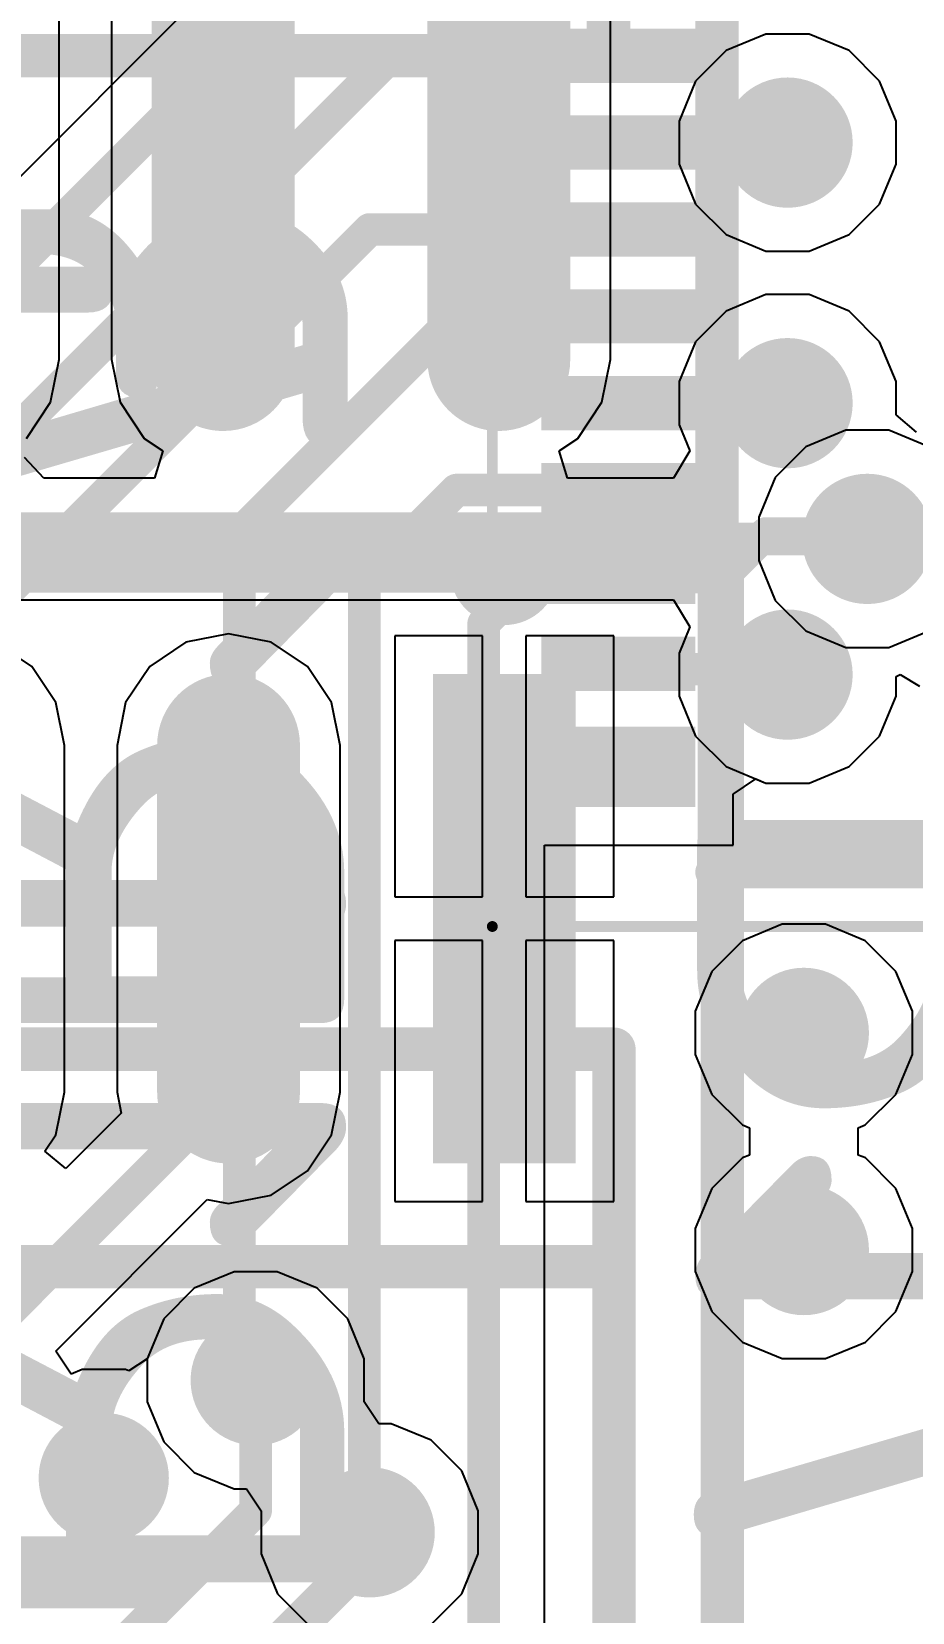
# Model space of a CAD drawing. Header units: inches. Extents: x -1.9 to 51.5, y -1.6 to 35.1.
# Drawn here: x 38.44 to 42.5, y 9.33 to 16.61 of the extents above; entities that cross this region are included whole.
import ezdxf

# ---------------------------------------------------------------- set-up
doc = ezdxf.new("R2010")
doc.units = ezdxf.units.IN
for name, color, linetype in [('Assembly Notes', 76, 'Continuous'), ('Bottom Layer', 76, 'Continuous'), ('Bottom Layer 1', 5, 'Continuous'), ('Bottom Overlay', 54, 'Continuous'), ('Bottom Paste', 16, 'Continuous'), ('Bottom Solder', 6, 'Continuous'), ('Mechanical 1', 6, 'Continuous'), ('Mechanical 13', 56, 'Continuous'), ('Mechanical 15', 56, 'Continuous'), ('Top Assembly', 56, 'Continuous'), ('Top Courtyard', 56, 'Continuous'), ('Top Layer', 16, 'Continuous'), ('Top Layer 1', 1, 'Continuous'), ('Top Overlay', 2, 'Continuous'), ('Top Paste', 8, 'Continuous'), ('Top Solder', 216, 'Continuous'), ('Via Holes', 16, 'Continuous')]:
    doc.layers.add(name, color=color, linetype=linetype)
doc.styles.add('GOST type B', font='', dxfattribs={"height": 0.2})
doc.styles.get('GOST type B').set_extended_font_data('GOST type B')

# ---------------------------------------------------------------- blocks, each defined once
blk = doc.blocks.new('0603R_B_99')
at = {"layer": 'Bottom Layer 1'}
for points in [[(-0.25, 0.475), (-0.25, -0.475), (-1.05, -0.475), (-1.05, 0.475)], [(1.05, 0.475), (1.05, -0.475), (0.25, -0.475), (0.25, 0.475)]]:
    blk.add_hatch(color=5, dxfattribs=at).paths.add_polyline_path(points)
at = {"layer": 'Bottom Paste'}
for points in [[(-0.25, 0.475), (-0.25, -0.475), (-1.05, -0.475), (-1.05, 0.475)], [(1.05, 0.475), (1.05, -0.475), (0.25, -0.475), (0.25, 0.475)]]:
    blk.add_hatch(color=16, dxfattribs=at).paths.add_polyline_path(points)
at = {"layer": 'Bottom Solder'}
for points in [[(-0.225, 0.5), (-0.225, -0.5), (-1.075, -0.5), (-1.075, 0.5)], [(1.075, 0.5), (1.075, -0.5), (0.225, -0.5), (0.225, 0.5)]]:
    blk.add_hatch(color=6, dxfattribs=at).paths.add_polyline_path(points)
at = {"layer": 'Assembly Notes'}
for points in [[(0.85, 0.475, 0.25, 0.25, 0), (-0.85, 0.475, 0.25, 0.25, 0)], [(-0.85, -0.475, 0.25, 0.25, 0), (-0.85, 0.475, 0.25, 0.25, 0)], [(0.85, -0.475, 0.25, 0.25, 0), (0.85, 0.475, 0.25, 0.25, 0)], [(0.85, -0.475, 0.25, 0.25, 0), (-0.85, -0.475, 0.25, 0.25, 0)]]:
    blk.add_lwpolyline(points, format="xyseb", dxfattribs=at)
for points in [[(-0.9125, 0.475, 0.125, 0.125, 1), (-0.7875, 0.475, 0.125, 0.125, 1)], [(-0.9125, 0.475, 0.125, 0.125, 1), (-0.7875, 0.475, 0.125, 0.125, 1)], [(0.7875, 0.475, 0.125, 0.125, 1), (0.9125, 0.475, 0.125, 0.125, 1)], [(0.7875, 0.475, 0.125, 0.125, 1), (0.9125, 0.475, 0.125, 0.125, 1)], [(-0.9125, -0.475, 0.125, 0.125, 1), (-0.7875, -0.475, 0.125, 0.125, 1)], [(-0.9125, -0.475, 0.125, 0.125, 1), (-0.7875, -0.475, 0.125, 0.125, 1)], [(0.7875, -0.475, 0.125, 0.125, 1), (0.9125, -0.475, 0.125, 0.125, 1)], [(0.7875, -0.475, 0.125, 0.125, 1), (0.9125, -0.475, 0.125, 0.125, 1)]]:
    blk.add_lwpolyline(points, format="xyseb", close=True, dxfattribs=at)
at = {"layer": 'Bottom Overlay'}
for points in [[(0.5, 0.725, 0.15, 0.15, 0), (-0.5, 0.725, 0.15, 0.15, 0)], [(0.5, -0.725, 0.15, 0.15, 0), (-0.5, -0.725, 0.15, 0.15, 0)]]:
    blk.add_lwpolyline(points, format="xyseb", dxfattribs=at)
for points in [[(-0.5375, 0.725, 0.075, 0.075, 1), (-0.4625, 0.725, 0.075, 0.075, 1)], [(0.4625, 0.725, 0.075, 0.075, 1), (0.5375, 0.725, 0.075, 0.075, 1)], [(-0.5375, -0.725, 0.075, 0.075, 1), (-0.4625, -0.725, 0.075, 0.075, 1)], [(0.4625, -0.725, 0.075, 0.075, 1), (0.5375, -0.725, 0.075, 0.075, 1)]]:
    blk.add_lwpolyline(points, format="xyseb", close=True, dxfattribs=at)
at = {"layer": 'Assembly Notes', "style": 'GOST type B', "text_generation_flag": 2}
blk.add_text('R14', height=2.15, rotation=-180, dxfattribs=at).set_placement((-2.4, -1.4))
blk = doc.blocks.new('DF40C_40DP_B_106')
at = {"layer": 'Bottom Layer 1'}
for points in [[(1.1, -1.685), (0.9, -1.685), (0.9, -1.025), (1.1, -1.025)], [(1.5, -1.685), (1.3, -1.685), (1.3, -1.025), (1.5, -1.025)], [(1.9, -1.685), (1.7, -1.685), (1.7, -1.025), (1.9, -1.025)], [(2.3, -1.685), (2.1, -1.685), (2.1, -1.025), (2.3, -1.025)], [(2.7, -1.685), (2.5, -1.685), (2.5, -1.025), (2.7, -1.025)], [(3.1, -1.685), (2.9, -1.685), (2.9, -1.025), (3.1, -1.025)], [(3.5, -1.685), (3.3, -1.685), (3.3, -1.025), (3.5, -1.025)], [(3.9, -1.685), (3.7, -1.685), (3.7, -1.025), (3.9, -1.025)], [(4.435, -1.685), (4.115, -1.685), (4.115, -1.025), (4.435, -1.025)]]:
    blk.add_hatch(color=5, dxfattribs=at).paths.add_polyline_path(points)
at = {"layer": 'Bottom Paste'}
for points in [[(1.1, -1.685), (0.9, -1.685), (0.9, -1.025), (1.1, -1.025)], [(1.5, -1.685), (1.3, -1.685), (1.3, -1.025), (1.5, -1.025)], [(1.9, -1.685), (1.7, -1.685), (1.7, -1.025), (1.9, -1.025)], [(2.3, -1.685), (2.1, -1.685), (2.1, -1.025), (2.3, -1.025)], [(2.7, -1.685), (2.5, -1.685), (2.5, -1.025), (2.7, -1.025)], [(3.1, -1.685), (2.9, -1.685), (2.9, -1.025), (3.1, -1.025)], [(3.5, -1.685), (3.3, -1.685), (3.3, -1.025), (3.5, -1.025)], [(3.9, -1.685), (3.7, -1.685), (3.7, -1.025), (3.9, -1.025)], [(4.435, -1.685), (4.115, -1.685), (4.115, -1.025), (4.435, -1.025)]]:
    blk.add_hatch(color=16, dxfattribs=at).paths.add_polyline_path(points)
at = {"layer": 'Bottom Solder'}
for points in [[(1.125, -1.71), (0.875, -1.71), (0.875, -1), (1.125, -1)], [(1.525, -1.71), (1.275, -1.71), (1.275, -1), (1.525, -1)], [(1.925, -1.71), (1.675, -1.71), (1.675, -1), (1.925, -1)], [(2.325, -1.71), (2.075, -1.71), (2.075, -1), (2.325, -1)], [(2.725, -1.71), (2.475, -1.71), (2.475, -1), (2.725, -1)], [(3.125, -1.71), (2.875, -1.71), (2.875, -1), (3.125, -1)], [(3.525, -1.71), (3.275, -1.71), (3.275, -1), (3.525, -1)], [(3.925, -1.71), (3.675, -1.71), (3.675, -1), (3.925, -1)], [(4.46, -1.71), (4.09, -1.71), (4.09, -1), (4.46, -1)]]:
    blk.add_hatch(color=6, dxfattribs=at).paths.add_polyline_path(points)
at = {"layer": 'Bottom Overlay'}
blk.add_lwpolyline([(4.76, -0.925, 0.15, 0.15, 0), (4.76, 0.925, 0.15, 0.15, 0)], format="xyseb", dxfattribs=at)
blk.add_lwpolyline([(4.7225, -0.925, 0.075, 0.075, 1), (4.7975, -0.925, 0.075, 0.075, 1)], format="xyseb", close=True, dxfattribs=at)
at = {"layer": 'Mechanical 13'}
for points in [[(4.76, -0.925, 0.127, 0.127, 0), (4.76, 0.925, 0.127, 0.127, 0)], [(4.76, -0.925, 0.127, 0.127, 0), (-4.76, -0.925, 0.127, 0.127, 0)]]:
    blk.add_lwpolyline(points, format="xyseb", dxfattribs=at)
blk.add_lwpolyline([(4.7283, -0.925, 0.0635, 0.0635, 1), (4.7918, -0.925, 0.0635, 0.0635, 1)], format="xyseb", close=True, dxfattribs=at)
blk.add_lwpolyline([(4.7283, -0.925, 0.0635, 0.0635, 1), (4.7918, -0.925, 0.0635, 0.0635, 1)], format="xyseb", close=True, dxfattribs=at)
at = {"layer": 'Mechanical 15'}
for points in [[(5.01, -1.935, 0.05, 0.05, 0), (5.01, 1.935, 0.05, 0.05, 0)], [(5.01, -1.935, 0.05, 0.05, 0), (-5.01, -1.935, 0.05, 0.05, 0)]]:
    blk.add_lwpolyline(points, format="xyseb", dxfattribs=at)
blk.add_lwpolyline([(4.9975, -1.935, 0.025, 0.025, 1), (5.0225, -1.935, 0.025, 0.025, 1)], format="xyseb", close=True, dxfattribs=at)
blk.add_lwpolyline([(4.9975, -1.935, 0.025, 0.025, 1), (5.0225, -1.935, 0.025, 0.025, 1)], format="xyseb", close=True, dxfattribs=at)
blk = doc.blocks.new('SOIC_16_107')
at = {"layer": 'Top Layer 1'}
h = blk.add_hatch(color=1, dxfattribs=at)
edge = h.paths.add_edge_path()
edge.add_arc((1.7527, 4.445), 0.304, 90, 180)
edge.add_line((1.4487, 4.445), (1.4487, 4.445))
edge.add_arc((1.7527, 4.445), 0.304, 180, 270)
edge.add_line((1.7527, 4.141), (3.3491, 4.141))
edge.add_arc((3.3491, 4.445), 0.304, 270, 360)
edge.add_line((3.6531, 4.445), (3.6531, 4.445))
edge.add_arc((3.3491, 4.445), 0.304, 0, 90)
edge.add_line((3.3491, 4.749), (1.7527, 4.749))
h = blk.add_hatch(color=1, dxfattribs=at)
edge = h.paths.add_edge_path()
edge.add_arc((1.7527, 3.175), 0.304, 90, 180)
edge.add_line((1.4487, 3.175), (1.4487, 3.175))
edge.add_arc((1.7527, 3.175), 0.304, 180, 270)
edge.add_line((1.7527, 2.871), (3.3491, 2.871))
edge.add_arc((3.3491, 3.175), 0.304, 270, 360)
edge.add_line((3.6531, 3.175), (3.6531, 3.175))
edge.add_arc((3.3491, 3.175), 0.304, 0, 90)
edge.add_line((3.3491, 3.479), (1.7527, 3.479))
at = {"layer": 'Top Paste'}
h = blk.add_hatch(color=8, dxfattribs=at)
edge = h.paths.add_edge_path()
edge.add_arc((1.7527, 4.445), 0.304, 90, 180)
edge.add_line((1.4487, 4.445), (1.4487, 4.445))
edge.add_arc((1.7527, 4.445), 0.304, 180, 270)
edge.add_line((1.7527, 4.141), (3.3491, 4.141))
edge.add_arc((3.3491, 4.445), 0.304, 270, 360)
edge.add_line((3.6531, 4.445), (3.6531, 4.445))
edge.add_arc((3.3491, 4.445), 0.304, 0, 90)
edge.add_line((3.3491, 4.749), (1.7527, 4.749))
h = blk.add_hatch(color=8, dxfattribs=at)
edge = h.paths.add_edge_path()
edge.add_arc((1.7527, 3.175), 0.304, 90, 180)
edge.add_line((1.4487, 3.175), (1.4487, 3.175))
edge.add_arc((1.7527, 3.175), 0.304, 180, 270)
edge.add_line((1.7527, 2.871), (3.3491, 2.871))
edge.add_arc((3.3491, 3.175), 0.304, 270, 360)
edge.add_line((3.6531, 3.175), (3.6531, 3.175))
edge.add_arc((3.3491, 3.175), 0.304, 0, 90)
edge.add_line((3.3491, 3.479), (1.7527, 3.479))
at = {"layer": 'Top Solder'}
h = blk.add_hatch(color=216, dxfattribs=at)
edge = h.paths.add_edge_path()
edge.add_arc((1.7527, 4.445), 0.329, 90, 180)
edge.add_line((1.4237, 4.445), (1.4237, 4.445))
edge.add_arc((1.7527, 4.445), 0.329, 180, 270)
edge.add_line((1.7527, 4.116), (3.3491, 4.116))
edge.add_arc((3.3491, 4.445), 0.329, 270, 360)
edge.add_line((3.6781, 4.445), (3.6781, 4.445))
edge.add_arc((3.3491, 4.445), 0.329, 0, 90)
edge.add_line((3.3491, 4.774), (1.7527, 4.774))
h = blk.add_hatch(color=216, dxfattribs=at)
edge = h.paths.add_edge_path()
edge.add_arc((1.7527, 3.175), 0.329, 90, 180)
edge.add_line((1.4237, 3.175), (1.4237, 3.175))
edge.add_arc((1.7527, 3.175), 0.329, 180, 270)
edge.add_line((1.7527, 2.846), (3.3491, 2.846))
edge.add_arc((3.3491, 3.175), 0.329, 270, 360)
edge.add_line((3.6781, 3.175), (3.6781, 3.175))
edge.add_arc((3.3491, 3.175), 0.329, 0, 90)
edge.add_line((3.3491, 3.504), (1.7527, 3.504))
at = {"layer": 'Mechanical 1'}
for points in [[(1.95, 4.95, 0.2, 0.2, 0), (-1.95, 4.95, 0.2, 0.2, 0)], [(1.95, -4.95, 0.2, 0.2, 0), (1.95, 4.95, 0.2, 0.2, 0)]]:
    blk.add_lwpolyline(points, format="xyseb", dxfattribs=at)
blk.add_lwpolyline([(1.9, 4.95, 0.1, 0.1, 1), (2, 4.95, 0.1, 0.1, 1)], format="xyseb", close=True, dxfattribs=at)
blk.add_lwpolyline([(1.9, 4.95, 0.1, 0.1, 1), (2, 4.95, 0.1, 0.1, 1)], format="xyseb", close=True, dxfattribs=at)
at = {"layer": 'Top Assembly'}
for points in [[(4.1531, 5.45, 0.2, 0.2, 0), (-4.1531, 5.45, 0.2, 0.2, 0)], [(4.1531, -5.45, 0.2, 0.2, 0), (4.1531, 5.45, 0.2, 0.2, 0)]]:
    blk.add_lwpolyline(points, format="xyseb", dxfattribs=at)
blk.add_lwpolyline([(4.1031, 5.45, 0.1, 0.1, 1), (4.2031, 5.45, 0.1, 0.1, 1)], format="xyseb", close=True, dxfattribs=at)
blk.add_lwpolyline([(4.1031, 5.45, 0.1, 0.1, 1), (4.2031, 5.45, 0.1, 0.1, 1)], format="xyseb", close=True, dxfattribs=at)
at = {"layer": 'Top Courtyard'}
for points in [[(4.1531, 5.45, 0.2, 0.2, 0), (-4.1531, 5.45, 0.2, 0.2, 0)], [(4.1531, -5.45, 0.2, 0.2, 0), (4.1531, 5.45, 0.2, 0.2, 0)]]:
    blk.add_lwpolyline(points, format="xyseb", dxfattribs=at)
blk.add_lwpolyline([(4.1031, 5.45, 0.1, 0.1, 1), (4.2031, 5.45, 0.1, 0.1, 1)], format="xyseb", close=True, dxfattribs=at)
blk.add_lwpolyline([(4.1031, 5.45, 0.1, 0.1, 1), (4.2031, 5.45, 0.1, 0.1, 1)], format="xyseb", close=True, dxfattribs=at)
blk = doc.blocks.new('SOIC_16_109')
at = {"layer": 'Top Layer 1'}
blk.add_hatch(color=1, dxfattribs=at).paths.add_polyline_path([(-3.6531, 4.749), (-1.4487, 4.749), (-1.4487, 4.141), (-3.6531, 4.141)])
h = blk.add_hatch(color=1, dxfattribs=at)
edge = h.paths.add_edge_path()
edge.add_arc((-3.3491, 3.175), 0.304, 90, 180)
edge.add_line((-3.6531, 3.175), (-3.6531, 3.175))
edge.add_arc((-3.3491, 3.175), 0.304, 180, 270)
edge.add_line((-3.3491, 2.871), (-1.7527, 2.871))
edge.add_arc((-1.7527, 3.175), 0.304, 270, 360)
edge.add_line((-1.4487, 3.175), (-1.4487, 3.175))
edge.add_arc((-1.7527, 3.175), 0.304, 0, 90)
edge.add_line((-1.7527, 3.479), (-3.3491, 3.479))
at = {"layer": 'Top Paste'}
blk.add_hatch(color=8, dxfattribs=at).paths.add_polyline_path([(-3.6531, 4.749), (-1.4487, 4.749), (-1.4487, 4.141), (-3.6531, 4.141)])
h = blk.add_hatch(color=8, dxfattribs=at)
edge = h.paths.add_edge_path()
edge.add_arc((-3.3491, 3.175), 0.304, 90, 180)
edge.add_line((-3.6531, 3.175), (-3.6531, 3.175))
edge.add_arc((-3.3491, 3.175), 0.304, 180, 270)
edge.add_line((-3.3491, 2.871), (-1.7527, 2.871))
edge.add_arc((-1.7527, 3.175), 0.304, 270, 360)
edge.add_line((-1.4487, 3.175), (-1.4487, 3.175))
edge.add_arc((-1.7527, 3.175), 0.304, 0, 90)
edge.add_line((-1.7527, 3.479), (-3.3491, 3.479))
at = {"layer": 'Top Solder'}
blk.add_hatch(color=216, dxfattribs=at).paths.add_polyline_path([(-3.6781, 4.774), (-1.4237, 4.774), (-1.4237, 4.116), (-3.6781, 4.116)])
h = blk.add_hatch(color=216, dxfattribs=at)
edge = h.paths.add_edge_path()
edge.add_arc((-3.3491, 3.175), 0.329, 90, 180)
edge.add_line((-3.6781, 3.175), (-3.6781, 3.175))
edge.add_arc((-3.3491, 3.175), 0.329, 180, 270)
edge.add_line((-3.3491, 2.846), (-1.7527, 2.846))
edge.add_arc((-1.7527, 3.175), 0.329, 270, 360)
edge.add_line((-1.4237, 3.175), (-1.4237, 3.175))
edge.add_arc((-1.7527, 3.175), 0.329, 0, 90)
edge.add_line((-1.7527, 3.504), (-3.3491, 3.504))
at = {"layer": 'Mechanical 1'}
for points in [[(-1.95, -4.95, 0.2, 0.2, 0), (-1.95, 4.95, 0.2, 0.2, 0)], [(1.95, 4.95, 0.2, 0.2, 0), (-1.95, 4.95, 0.2, 0.2, 0)]]:
    blk.add_lwpolyline(points, format="xyseb", dxfattribs=at)
blk.add_lwpolyline([(-2, 4.95, 0.1, 0.1, 1), (-1.9, 4.95, 0.1, 0.1, 1)], format="xyseb", close=True, dxfattribs=at)
blk.add_lwpolyline([(-2, 4.95, 0.1, 0.1, 1), (-1.9, 4.95, 0.1, 0.1, 1)], format="xyseb", close=True, dxfattribs=at)
at = {"layer": 'Top Assembly'}
for points in [[(-4.1531, -5.45, 0.2, 0.2, 0), (-4.1531, 5.45, 0.2, 0.2, 0)], [(4.1531, 5.45, 0.2, 0.2, 0), (-4.1531, 5.45, 0.2, 0.2, 0)]]:
    blk.add_lwpolyline(points, format="xyseb", dxfattribs=at)
blk.add_lwpolyline([(-4.2031, 5.45, 0.1, 0.1, 1), (-4.1031, 5.45, 0.1, 0.1, 1)], format="xyseb", close=True, dxfattribs=at)
blk.add_lwpolyline([(-4.2031, 5.45, 0.1, 0.1, 1), (-4.1031, 5.45, 0.1, 0.1, 1)], format="xyseb", close=True, dxfattribs=at)
at = {"layer": 'Top Courtyard'}
for points in [[(-4.1531, -5.45, 0.2, 0.2, 0), (-4.1531, 5.45, 0.2, 0.2, 0)], [(4.1531, 5.45, 0.2, 0.2, 0), (-4.1531, 5.45, 0.2, 0.2, 0)]]:
    blk.add_lwpolyline(points, format="xyseb", dxfattribs=at)
blk.add_lwpolyline([(-4.2031, 5.45, 0.1, 0.1, 1), (-4.1031, 5.45, 0.1, 0.1, 1)], format="xyseb", close=True, dxfattribs=at)
blk.add_lwpolyline([(-4.2031, 5.45, 0.1, 0.1, 1), (-4.1031, 5.45, 0.1, 0.1, 1)], format="xyseb", close=True, dxfattribs=at)
at = {"layer": 'Top Overlay'}
for points in [[(-0.9487, -4.95, 0.2, 0.2, 0), (-0.9487, 4.95, 0.2, 0.2, 0)], [(0.9487, 4.95, 0.2, 0.2, 0), (-0.9487, 4.95, 0.2, 0.2, 0)]]:
    blk.add_lwpolyline(points, format="xyseb", dxfattribs=at)
for points in [[(-0.9987, 4.95, 0.1, 0.1, 1), (-0.8987, 4.95, 0.1, 0.1, 1)], [(-0.9987, 4.95, 0.1, 0.1, 1), (-0.8987, 4.95, 0.1, 0.1, 1)], [(-4.0281, 4.445, 0.25, 0.25, 1), (-4.2781, 4.445, 0.25, 0.25, 1)], [(-4.3406, 4.445, 0.125, 0.125, 1), (-4.2156, 4.445, 0.125, 0.125, 1)], [(-4.0906, 4.445, 0.125, 0.125, 1), (-3.9656, 4.445, 0.125, 0.125, 1)]]:
    blk.add_lwpolyline(points, format="xyseb", close=True, dxfattribs=at)
blk = doc.blocks.new('0603R_B_137')
at = {"layer": 'Bottom Layer 1'}
for points in [[(-0.25, 0.475), (-0.25, -0.475), (-1.05, -0.475), (-1.05, 0.475)], [(1.05, 0.475), (1.05, -0.475), (0.25, -0.475), (0.25, 0.475)]]:
    blk.add_hatch(color=5, dxfattribs=at).paths.add_polyline_path(points)
at = {"layer": 'Bottom Paste'}
for points in [[(-0.25, 0.475), (-0.25, -0.475), (-1.05, -0.475), (-1.05, 0.475)], [(1.05, 0.475), (1.05, -0.475), (0.25, -0.475), (0.25, 0.475)]]:
    blk.add_hatch(color=16, dxfattribs=at).paths.add_polyline_path(points)
at = {"layer": 'Bottom Solder'}
for points in [[(-0.225, 0.5), (-0.225, -0.5), (-1.075, -0.5), (-1.075, 0.5)], [(1.075, 0.5), (1.075, -0.5), (0.225, -0.5), (0.225, 0.5)]]:
    blk.add_hatch(color=6, dxfattribs=at).paths.add_polyline_path(points)
at = {"layer": 'Assembly Notes'}
for points in [[(-0.85, 0.475, 0.25, 0.25, 0), (0.85, 0.475, 0.25, 0.25, 0)], [(-0.85, 0.475, 0.25, 0.25, 0), (-0.85, -0.475, 0.25, 0.25, 0)], [(0.85, 0.475, 0.25, 0.25, 0), (0.85, -0.475, 0.25, 0.25, 0)], [(-0.85, -0.475, 0.25, 0.25, 0), (0.85, -0.475, 0.25, 0.25, 0)]]:
    blk.add_lwpolyline(points, format="xyseb", dxfattribs=at)
for points in [[(-0.9125, 0.475, 0.125, 0.125, 1), (-0.7875, 0.475, 0.125, 0.125, 1)], [(-0.9125, 0.475, 0.125, 0.125, 1), (-0.7875, 0.475, 0.125, 0.125, 1)], [(0.7875, 0.475, 0.125, 0.125, 1), (0.9125, 0.475, 0.125, 0.125, 1)], [(0.7875, 0.475, 0.125, 0.125, 1), (0.9125, 0.475, 0.125, 0.125, 1)], [(-0.9125, -0.475, 0.125, 0.125, 1), (-0.7875, -0.475, 0.125, 0.125, 1)], [(-0.9125, -0.475, 0.125, 0.125, 1), (-0.7875, -0.475, 0.125, 0.125, 1)], [(0.7875, -0.475, 0.125, 0.125, 1), (0.9125, -0.475, 0.125, 0.125, 1)], [(0.7875, -0.475, 0.125, 0.125, 1), (0.9125, -0.475, 0.125, 0.125, 1)]]:
    blk.add_lwpolyline(points, format="xyseb", close=True, dxfattribs=at)
at = {"layer": 'Bottom Overlay'}
for points in [[(-0.5, 0.725, 0.15, 0.15, 0), (0.5, 0.725, 0.15, 0.15, 0)], [(-0.5, -0.725, 0.15, 0.15, 0), (0.5, -0.725, 0.15, 0.15, 0)]]:
    blk.add_lwpolyline(points, format="xyseb", dxfattribs=at)
for points in [[(-0.5375, 0.725, 0.075, 0.075, 1), (-0.4625, 0.725, 0.075, 0.075, 1)], [(0.4625, 0.725, 0.075, 0.075, 1), (0.5375, 0.725, 0.075, 0.075, 1)], [(-0.5375, -0.725, 0.075, 0.075, 1), (-0.4625, -0.725, 0.075, 0.075, 1)], [(0.4625, -0.725, 0.075, 0.075, 1), (0.5375, -0.725, 0.075, 0.075, 1)]]:
    blk.add_lwpolyline(points, format="xyseb", close=True, dxfattribs=at)
at = {"layer": 'Assembly Notes', "style": 'GOST type B', "text_generation_flag": 2}
blk.add_text('R13_4', height=2.15, rotation=180, dxfattribs=at).set_placement((-2.4, -1.4))
blk = doc.blocks.new('0603R_B_157')
at = {"layer": 'Bottom Layer 1'}
for points in [[(-0.25, 0.475), (-0.25, -0.475), (-1.05, -0.475), (-1.05, 0.475)], [(1.05, 0.475), (1.05, -0.475), (0.25, -0.475), (0.25, 0.475)]]:
    blk.add_hatch(color=5, dxfattribs=at).paths.add_polyline_path(points)
at = {"layer": 'Bottom Paste'}
for points in [[(-0.25, 0.475), (-0.25, -0.475), (-1.05, -0.475), (-1.05, 0.475)], [(1.05, 0.475), (1.05, -0.475), (0.25, -0.475), (0.25, 0.475)]]:
    blk.add_hatch(color=16, dxfattribs=at).paths.add_polyline_path(points)
at = {"layer": 'Bottom Solder'}
for points in [[(-0.225, 0.5), (-0.225, -0.5), (-1.075, -0.5), (-1.075, 0.5)], [(1.075, 0.5), (1.075, -0.5), (0.225, -0.5), (0.225, 0.5)]]:
    blk.add_hatch(color=6, dxfattribs=at).paths.add_polyline_path(points)
at = {"layer": 'Assembly Notes'}
for points in [[(-0.85, 0.475, 0.25, 0.25, 0), (0.85, 0.475, 0.25, 0.25, 0)], [(-0.85, 0.475, 0.25, 0.25, 0), (-0.85, -0.475, 0.25, 0.25, 0)], [(0.85, 0.475, 0.25, 0.25, 0), (0.85, -0.475, 0.25, 0.25, 0)], [(-0.85, -0.475, 0.25, 0.25, 0), (0.85, -0.475, 0.25, 0.25, 0)]]:
    blk.add_lwpolyline(points, format="xyseb", dxfattribs=at)
for points in [[(-0.9125, 0.475, 0.125, 0.125, 1), (-0.7875, 0.475, 0.125, 0.125, 1)], [(-0.9125, 0.475, 0.125, 0.125, 1), (-0.7875, 0.475, 0.125, 0.125, 1)], [(0.7875, 0.475, 0.125, 0.125, 1), (0.9125, 0.475, 0.125, 0.125, 1)], [(0.7875, 0.475, 0.125, 0.125, 1), (0.9125, 0.475, 0.125, 0.125, 1)], [(-0.9125, -0.475, 0.125, 0.125, 1), (-0.7875, -0.475, 0.125, 0.125, 1)], [(-0.9125, -0.475, 0.125, 0.125, 1), (-0.7875, -0.475, 0.125, 0.125, 1)], [(0.7875, -0.475, 0.125, 0.125, 1), (0.9125, -0.475, 0.125, 0.125, 1)], [(0.7875, -0.475, 0.125, 0.125, 1), (0.9125, -0.475, 0.125, 0.125, 1)]]:
    blk.add_lwpolyline(points, format="xyseb", close=True, dxfattribs=at)
at = {"layer": 'Bottom Overlay'}
for points in [[(-0.5, 0.725, 0.15, 0.15, 0), (0.5, 0.725, 0.15, 0.15, 0)], [(-0.5, -0.725, 0.15, 0.15, 0), (0.5, -0.725, 0.15, 0.15, 0)]]:
    blk.add_lwpolyline(points, format="xyseb", dxfattribs=at)
for points in [[(-0.5375, 0.725, 0.075, 0.075, 1), (-0.4625, 0.725, 0.075, 0.075, 1)], [(0.4625, 0.725, 0.075, 0.075, 1), (0.5375, 0.725, 0.075, 0.075, 1)], [(-0.5375, -0.725, 0.075, 0.075, 1), (-0.4625, -0.725, 0.075, 0.075, 1)], [(0.4625, -0.725, 0.075, 0.075, 1), (0.5375, -0.725, 0.075, 0.075, 1)]]:
    blk.add_lwpolyline(points, format="xyseb", close=True, dxfattribs=at)
at = {"layer": 'Assembly Notes', "style": 'GOST type B', "text_generation_flag": 2}
blk.add_text('R11_4', height=2.15, rotation=180, dxfattribs=at).set_placement((-2.4, -1.4))

msp = doc.modelspace()

# ---------------------------------------------------------------- hatches: boundary and pattern name
at = {"layer": 'Bottom Layer'}
h = msp.add_hatch(color=76, dxfattribs=at)
edge = h.paths.add_edge_path()
edge.add_arc((41.925, 16.1), 0.3, 0, 360)
h = msp.add_hatch(color=76, dxfattribs=at)
edge = h.paths.add_edge_path()
edge.add_arc((41.925, 14.9), 0.3, 0, 360)
h = msp.add_hatch(color=76, dxfattribs=at)
edge = h.paths.add_edge_path()
edge.add_arc((42.2924, 14.275), 0.3, 0, 360)
h = msp.add_hatch(color=76, dxfattribs=at)
edge = h.paths.add_edge_path()
edge.add_arc((41.925, 13.65), 0.3, 0, 360)
h = msp.add_hatch(color=76, dxfattribs=at)
edge = h.paths.add_edge_path()
edge.add_arc((42, 12), 0.3, 0, 360)
h = msp.add_hatch(color=76, dxfattribs=at)
edge = h.paths.add_edge_path()
edge.add_arc((42, 11), 0.3, 0, 360)
h = msp.add_hatch(color=76, dxfattribs=at)
edge = h.paths.add_edge_path()
edge.add_arc((39.475, 10.4), 0.3, 0, 360)
h = msp.add_hatch(color=76, dxfattribs=at)
edge = h.paths.add_edge_path()
edge.add_arc((38.775, 9.95), 0.3, 0, 360)
h = msp.add_hatch(color=76, dxfattribs=at)
edge = h.paths.add_edge_path()
edge.add_arc((40, 9.7), 0.3, 0, 360)
at = {"layer": 'Bottom Layer 1'}
h = msp.add_hatch(color=5, dxfattribs=at)
edge = h.paths.add_edge_path()
edge.add_arc((41.925, 16.1), 0.3, 0, 360)
h = msp.add_hatch(color=5, dxfattribs=at)
edge = h.paths.add_edge_path()
edge.add_arc((41.925, 14.9), 0.3, 0, 360)
h = msp.add_hatch(color=5, dxfattribs=at)
edge = h.paths.add_edge_path()
edge.add_arc((42.2924, 14.275), 0.3, 0, 360)
h = msp.add_hatch(color=5, dxfattribs=at)
edge = h.paths.add_edge_path()
edge.add_arc((41.925, 13.65), 0.3, 0, 360)
h = msp.add_hatch(color=5, dxfattribs=at)
edge = h.paths.add_edge_path()
edge.add_arc((42, 12), 0.3, 0, 360)
h = msp.add_hatch(color=5, dxfattribs=at)
edge = h.paths.add_edge_path()
edge.add_arc((42, 11), 0.3, 0, 360)
h = msp.add_hatch(color=5, dxfattribs=at)
edge = h.paths.add_edge_path()
edge.add_arc((39.475, 10.4), 0.3, 0, 360)
h = msp.add_hatch(color=5, dxfattribs=at)
edge = h.paths.add_edge_path()
edge.add_arc((38.775, 9.95), 0.3, 0, 360)
h = msp.add_hatch(color=5, dxfattribs=at)
edge = h.paths.add_edge_path()
edge.add_arc((40, 9.7), 0.3, 0, 360)
at = {"layer": 'Top Layer'}
h = msp.add_hatch(color=16, dxfattribs=at)
edge = h.paths.add_edge_path()
edge.add_arc((41.925, 16.1), 0.3, 0, 360)
h = msp.add_hatch(color=16, dxfattribs=at)
edge = h.paths.add_edge_path()
edge.add_arc((41.925, 14.9), 0.3, 0, 360)
h = msp.add_hatch(color=16, dxfattribs=at)
edge = h.paths.add_edge_path()
edge.add_arc((42.2924, 14.275), 0.3, 0, 360)
h = msp.add_hatch(color=16, dxfattribs=at)
edge = h.paths.add_edge_path()
edge.add_arc((41.925, 13.65), 0.3, 0, 360)
h = msp.add_hatch(color=16, dxfattribs=at)
edge = h.paths.add_edge_path()
edge.add_arc((42, 12), 0.3, 0, 360)
h = msp.add_hatch(color=16, dxfattribs=at)
edge = h.paths.add_edge_path()
edge.add_arc((42, 11), 0.3, 0, 360)
h = msp.add_hatch(color=16, dxfattribs=at)
edge = h.paths.add_edge_path()
edge.add_arc((39.475, 10.4), 0.3, 0, 360)
h = msp.add_hatch(color=16, dxfattribs=at)
edge = h.paths.add_edge_path()
edge.add_arc((38.775, 9.95), 0.3, 0, 360)
h = msp.add_hatch(color=16, dxfattribs=at)
edge = h.paths.add_edge_path()
edge.add_arc((40, 9.7), 0.3, 0, 360)
at = {"layer": 'Top Layer 1'}
h = msp.add_hatch(color=1, dxfattribs=at)
edge = h.paths.add_edge_path()
edge.add_arc((41.925, 16.1), 0.3, 0, 360)
h = msp.add_hatch(color=1, dxfattribs=at)
edge = h.paths.add_edge_path()
edge.add_arc((41.925, 14.9), 0.3, 0, 360)
h = msp.add_hatch(color=1, dxfattribs=at)
edge = h.paths.add_edge_path()
edge.add_arc((42.2924, 14.275), 0.3, 0, 360)
h = msp.add_hatch(color=1, dxfattribs=at)
edge = h.paths.add_edge_path()
edge.add_arc((41.925, 13.65), 0.3, 0, 360)
h = msp.add_hatch(color=1, dxfattribs=at)
edge = h.paths.add_edge_path()
edge.add_arc((42, 12), 0.3, 0, 360)
h = msp.add_hatch(color=1, dxfattribs=at)
edge = h.paths.add_edge_path()
edge.add_arc((42, 11), 0.3, 0, 360)
h = msp.add_hatch(color=1, dxfattribs=at)
edge = h.paths.add_edge_path()
edge.add_arc((39.475, 10.4), 0.3, 0, 360)
h = msp.add_hatch(color=1, dxfattribs=at)
edge = h.paths.add_edge_path()
edge.add_arc((38.775, 9.95), 0.3, 0, 360)
h = msp.add_hatch(color=1, dxfattribs=at)
edge = h.paths.add_edge_path()
edge.add_arc((40, 9.7), 0.3, 0, 360)
at = {"layer": 'Via Holes'}
h = msp.add_hatch(color=7, dxfattribs=at)
edge = h.paths.add_edge_path()
edge.add_arc((41.925, 16.1), 0.15, 0, 360)
h = msp.add_hatch(color=7, dxfattribs=at)
edge = h.paths.add_edge_path()
edge.add_arc((41.925, 14.9), 0.15, 0, 360)
h = msp.add_hatch(color=7, dxfattribs=at)
edge = h.paths.add_edge_path()
edge.add_arc((42.2924, 14.275), 0.15, 0, 360)
h = msp.add_hatch(color=7, dxfattribs=at)
edge = h.paths.add_edge_path()
edge.add_arc((41.925, 13.65), 0.15, 0, 360)
h = msp.add_hatch(color=7, dxfattribs=at)
edge = h.paths.add_edge_path()
edge.add_arc((42, 12), 0.15, 0, 360)
h = msp.add_hatch(color=7, dxfattribs=at)
edge = h.paths.add_edge_path()
edge.add_arc((42, 11), 0.15, 0, 360)
h = msp.add_hatch(color=7, dxfattribs=at)
edge = h.paths.add_edge_path()
edge.add_arc((39.475, 10.4), 0.15, 0, 360)
h = msp.add_hatch(color=7, dxfattribs=at)
edge = h.paths.add_edge_path()
edge.add_arc((38.775, 9.95), 0.15, 0, 360)
h = msp.add_hatch(color=7, dxfattribs=at)
edge = h.paths.add_edge_path()
edge.add_arc((40, 9.7), 0.15, 0, 360)

# ---------------------------------------------------------------- linework, layer by layer
at = {"layer": 'Bottom Layer'}
for p, q in [((42.193, 14.775), (42.0092, 14.6989)), ((42.3919, 14.775), (42.193, 14.775)), ((42.5757, 14.6989), (42.3919, 14.775)), ((42.0092, 14.6989), (41.8685, 14.5582)), ((41.8685, 14.5582), (41.7924, 14.3745)), ((41.7924, 14.3745), (41.7924, 14.1755)), ((41.7924, 14.1755), (41.8685, 13.9918)), ((41.8685, 13.9918), (42.0092, 13.8511)), ((42.0092, 13.8511), (42.193, 13.775)), ((42.3919, 13.775), (42.5757, 13.8511)), ((42.193, 13.775), (42.3919, 13.775)), ((41.9005, 12.5), (41.7168, 12.4239)), ((42.0995, 12.5), (41.9005, 12.5)), ((42.2832, 12.4239), (42.0995, 12.5)), ((41.7168, 12.4239), (41.5761, 12.2832)), ((42.4239, 12.2832), (42.2832, 12.4239)), ((41.5761, 12.2832), (41.5, 12.0995)), ((42.5, 12.0995), (42.4239, 12.2832)), ((41.5, 12.0995), (41.5, 11.9005)), ((42.5, 11.9005), (42.5, 12.0995)), ((41.5, 11.9005), (41.5761, 11.7168)), ((42.4239, 11.7168), (42.5, 11.9005)), ((41.5761, 11.7168), (41.7168, 11.5761)), ((42.2832, 11.5761), (42.4239, 11.7168)), ((41.7168, 11.5761), (41.7496, 11.5625)), ((42.2504, 11.5625), (42.2832, 11.5761)), ((41.7496, 11.5625), (41.7496, 11.4375)), ((42.2504, 11.4375), (42.2504, 11.5625)), ((41.7496, 11.4375), (41.7168, 11.4239)), ((42.2833, 11.4239), (42.2504, 11.4375)), ((41.7168, 11.4239), (41.5762, 11.2832)), ((42.4239, 11.2832), (42.2833, 11.4239)), ((41.5762, 11.2832), (41.5, 11.0995)), ((42.5, 11.0995), (42.4239, 11.2832)), ((41.5, 11.0995), (41.5, 10.9006)), ((42.5, 10.9006), (42.5, 11.0995)), ((39.3755, 10.9), (39.1918, 10.8239)), ((39.5745, 10.9), (39.3755, 10.9)), ((39.7582, 10.8239), (39.5745, 10.9)), ((41.5, 10.9006), (41.5762, 10.7168)), ((42.4239, 10.7168), (42.5, 10.9006)), ((39.1918, 10.8239), (39.0511, 10.6832)), ((39.8989, 10.6832), (39.7582, 10.8239)), ((41.5762, 10.7168), (41.7168, 10.5761)), ((42.2833, 10.5761), (42.4239, 10.7168)), ((39.0511, 10.6832), (38.975, 10.4995)), ((39.975, 10.4995), (39.8989, 10.6832)), ((41.7168, 10.5761), (41.9006, 10.5)), ((42.0995, 10.5), (42.2833, 10.5761)), ((38.975, 10.4995), (38.975, 10.3005)), ((39.975, 10.3005), (39.975, 10.4995)), ((41.9006, 10.5), (42.0995, 10.5)), ((38.975, 10.3005), (39.0511, 10.1168)), ((40.0422, 10.2), (39.975, 10.3005)), ((40.0995, 10.2), (40.0422, 10.2)), ((40.2832, 10.1239), (40.0995, 10.2)), ((40.4239, 9.9832), (40.2832, 10.1239)), ((39.0511, 10.1168), (39.1918, 9.9761)), ((39.1918, 9.9761), (39.3755, 9.9)), ((40.5, 9.7995), (40.4239, 9.9832)), ((39.3755, 9.9), (39.4328, 9.9)), ((39.4328, 9.9), (39.5, 9.7995)), ((39.5, 9.7995), (39.5, 9.6005)), ((40.5, 9.6005), (40.5, 9.7995)), ((39.5, 9.6005), (39.5761, 9.4168)), ((40.4239, 9.4168), (40.5, 9.6005)), ((39.5761, 9.4168), (39.7168, 9.2761)), ((40.2832, 9.2761), (40.4239, 9.4168))]:
    msp.add_line(p, q, dxfattribs=at)
at = {"layer": 'Bottom Layer 1'}
for p, q in [((39.5432, 17.0983), (37.132, 14.687)), ((42.425, 13.6419), (42.4435, 13.6512)), ((42.425, 13.5505), (42.425, 13.6419)), ((42.4435, 13.6512), (42.5334, 13.596)), ((42.3489, 13.3668), (42.425, 13.5505)), ((42.2082, 13.2261), (42.3489, 13.3668)), ((42.0245, 13.15), (42.2082, 13.2261)), ((41.675, 13.0999), (41.7789, 13.1693)), ((41.7789, 13.1693), (41.8255, 13.15)), ((41.8255, 13.15), (42.0245, 13.15)), ((41.675, 12.865), (41.675, 13.0999)), ((40.8054, 8.625), (40.8054, 12.865)), ((40.8054, 12.865), (41.675, 12.865))]:
    msp.add_line(p, q, dxfattribs=at)
for points in [[(36.4165, 13.575, 0.15, 0.15, 0), (39.7415, 16.9, 0.15, 0.15, 0)], [(37.4586, 13.8586, 0.15, 0.15, 0), (40.1, 16.5, 0.15, 0.15, 0)], [(40.1, 16.5, 0.15, 0.15, 0), (41.145, 16.5, 0.15, 0.15, 0)], [(41.145, 16.1, 0.15, 0.15, 0), (41.925, 16.1, 0.15, 0.15, 0)], [(38.3, 14, 0.15, 0.15, 0), (40, 15.7, 0.15, 0.15, 0)], [(40, 15.7, 0.15, 0.15, 0), (41.145, 15.7, 0.15, 0.15, 0)], [(39.4, 14.3, 0.15, 0.15, 0), (40.4, 15.3, 0.15, 0.15, 0)], [(40.4, 15.3, 0.15, 0.15, 0), (41.145, 15.3, 0.15, 0.15, 0)], [(41.145, 14.9, 0.15, 0.15, 0), (41.925, 14.9, 0.15, 0.15, 0)], [(39.975, 14.075, 0.15, 0.15, 0), (40.4, 14.5, 0.15, 0.15, 0)], [(40.4, 14.5, 0.15, 0.15, 0), (41.145, 14.5, 0.15, 0.15, 0)], [(39.4, 10.5, 0.15, 0.15, 0), (39.4, 14.3, 0.15, 0.15, 0)], [(41.625, 14.1, 0.15, 0.15, 0), (41.825, 14.3, 0.15, 0.15, 0)], [(41.825, 14.3, 0.15, 0.15, 0), (42.2674, 14.3, 0.15, 0.15, 0)], [(42.2674, 14.3, 0.15, 0.15, 0), (42.2924, 14.275, 0.15, 0.15, 0)], [(39.975, 9.725, 0.15, 0.15, 0), (39.975, 14.075, 0.15, 0.15, 0)], [(40.525, 13.885, 0.15, 0.15, 0), (40.74, 14.1, 0.15, 0.15, 0)], [(40.74, 14.1, 0.15, 0.15, 0), (41.625, 14.1, 0.15, 0.15, 0)], [(40.525, 8.625, 0.15, 0.15, 0), (40.525, 13.885, 0.15, 0.15, 0)], [(41.145, 13.7, 0.15, 0.15, 0), (41.17, 13.675, 0.15, 0.15, 0)], [(41.17, 13.675, 0.15, 0.15, 0), (41.9, 13.675, 0.15, 0.15, 0)], [(41.9, 13.675, 0.15, 0.15, 0), (41.925, 13.65, 0.15, 0.15, 0)], [(39.4, 10.5, 0.15, 0.15, 0), (39.5, 10.4, 0.15, 0.15, 0)], [(39.475, 9.8, 0.15, 0.15, 0), (39.475, 10.4, 0.15, 0.15, 0)], [(33.075, 3.4, 0.15, 0.15, 0), (39.475, 9.8, 0.15, 0.15, 0)], [(39.975, 9.725, 0.15, 0.15, 0), (40, 9.7, 0.15, 0.15, 0)], [(40, 9.5821, 0.15, 0.15, 0), (40, 9.7, 0.15, 0.15, 0)], [(39.525, 9.1071, 0.15, 0.15, 0), (40, 9.5821, 0.15, 0.15, 0)]]:
    msp.add_lwpolyline(points, format="xyseb", dxfattribs=at)
for points in [[(40.0625, 16.5, 0.075, 0.075, 1), (40.1375, 16.5, 0.075, 0.075, 1)], [(40.0625, 16.5, 0.075, 0.075, 1), (40.1375, 16.5, 0.075, 0.075, 1)], [(41.1075, 16.5, 0.075, 0.075, 1), (41.1825, 16.5, 0.075, 0.075, 1)], [(41.1075, 16.1, 0.075, 0.075, 1), (41.1825, 16.1, 0.075, 0.075, 1)], [(41.8875, 16.1, 0.075, 0.075, 1), (41.9625, 16.1, 0.075, 0.075, 1)], [(39.9625, 15.7, 0.075, 0.075, 1), (40.0375, 15.7, 0.075, 0.075, 1)], [(39.9625, 15.7, 0.075, 0.075, 1), (40.0375, 15.7, 0.075, 0.075, 1)], [(41.1075, 15.7, 0.075, 0.075, 1), (41.1825, 15.7, 0.075, 0.075, 1)], [(40.3625, 15.3, 0.075, 0.075, 1), (40.4375, 15.3, 0.075, 0.075, 1)], [(40.3625, 15.3, 0.075, 0.075, 1), (40.4375, 15.3, 0.075, 0.075, 1)], [(41.1075, 15.3, 0.075, 0.075, 1), (41.1825, 15.3, 0.075, 0.075, 1)], [(41.1075, 14.9, 0.075, 0.075, 1), (41.1825, 14.9, 0.075, 0.075, 1)], [(41.8875, 14.9, 0.075, 0.075, 1), (41.9625, 14.9, 0.075, 0.075, 1)], [(40.3625, 14.5, 0.075, 0.075, 1), (40.4375, 14.5, 0.075, 0.075, 1)], [(40.3625, 14.5, 0.075, 0.075, 1), (40.4375, 14.5, 0.075, 0.075, 1)], [(41.1075, 14.5, 0.075, 0.075, 1), (41.1825, 14.5, 0.075, 0.075, 1)], [(39.3625, 14.3, 0.075, 0.075, 1), (39.4375, 14.3, 0.075, 0.075, 1)], [(39.3625, 14.3, 0.075, 0.075, 1), (39.4375, 14.3, 0.075, 0.075, 1)], [(41.7875, 14.3, 0.075, 0.075, 1), (41.8625, 14.3, 0.075, 0.075, 1)], [(41.7875, 14.3, 0.075, 0.075, 1), (41.8625, 14.3, 0.075, 0.075, 1)], [(42.2299, 14.3, 0.075, 0.075, 1), (42.3049, 14.3, 0.075, 0.075, 1)], [(42.2299, 14.3, 0.075, 0.075, 1), (42.3049, 14.3, 0.075, 0.075, 1)], [(42.2549, 14.275, 0.075, 0.075, 1), (42.3299, 14.275, 0.075, 0.075, 1)], [(39.9375, 14.075, 0.075, 0.075, 1), (40.0125, 14.075, 0.075, 0.075, 1)], [(39.9375, 14.075, 0.075, 0.075, 1), (40.0125, 14.075, 0.075, 0.075, 1)], [(40.7025, 14.1, 0.075, 0.075, 1), (40.7775, 14.1, 0.075, 0.075, 1)], [(40.7025, 14.1, 0.075, 0.075, 1), (40.7775, 14.1, 0.075, 0.075, 1)], [(41.5875, 14.1, 0.075, 0.075, 1), (41.6625, 14.1, 0.075, 0.075, 1)], [(41.5875, 14.1, 0.075, 0.075, 1), (41.6625, 14.1, 0.075, 0.075, 1)], [(40.4875, 13.885, 0.075, 0.075, 1), (40.5625, 13.885, 0.075, 0.075, 1)], [(40.4875, 13.885, 0.075, 0.075, 1), (40.5625, 13.885, 0.075, 0.075, 1)], [(41.1075, 13.7, 0.075, 0.075, 1), (41.1825, 13.7, 0.075, 0.075, 1)], [(41.1325, 13.675, 0.075, 0.075, 1), (41.2075, 13.675, 0.075, 0.075, 1)], [(41.1325, 13.675, 0.075, 0.075, 1), (41.2075, 13.675, 0.075, 0.075, 1)], [(41.8625, 13.675, 0.075, 0.075, 1), (41.9375, 13.675, 0.075, 0.075, 1)], [(41.8625, 13.675, 0.075, 0.075, 1), (41.9375, 13.675, 0.075, 0.075, 1)], [(41.8875, 13.65, 0.075, 0.075, 1), (41.9625, 13.65, 0.075, 0.075, 1)], [(39.3625, 10.5, 0.075, 0.075, 1), (39.4375, 10.5, 0.075, 0.075, 1)], [(39.3625, 10.5, 0.075, 0.075, 1), (39.4375, 10.5, 0.075, 0.075, 1)], [(39.4375, 10.4, 0.075, 0.075, 1), (39.5125, 10.4, 0.075, 0.075, 1)], [(39.4625, 10.4, 0.075, 0.075, 1), (39.5375, 10.4, 0.075, 0.075, 1)], [(39.4375, 9.8, 0.075, 0.075, 1), (39.5125, 9.8, 0.075, 0.075, 1)], [(39.4375, 9.8, 0.075, 0.075, 1), (39.5125, 9.8, 0.075, 0.075, 1)], [(39.9375, 9.725, 0.075, 0.075, 1), (40.0125, 9.725, 0.075, 0.075, 1)], [(39.9375, 9.725, 0.075, 0.075, 1), (40.0125, 9.725, 0.075, 0.075, 1)], [(39.9625, 9.7, 0.075, 0.075, 1), (40.0375, 9.7, 0.075, 0.075, 1)], [(39.9625, 9.7, 0.075, 0.075, 1), (40.0375, 9.7, 0.075, 0.075, 1)], [(39.9625, 9.5821, 0.075, 0.075, 1), (40.0375, 9.5821, 0.075, 0.075, 1)], [(39.9625, 9.5821, 0.075, 0.075, 1), (40.0375, 9.5821, 0.075, 0.075, 1)]]:
    msp.add_lwpolyline(points, format="xyseb", close=True, dxfattribs=at)
at = {"layer": 'Top Layer'}
for p, q in [((42.193, 14.775), (42.0092, 14.6989)), ((42.3919, 14.775), (42.193, 14.775)), ((42.5757, 14.6989), (42.3919, 14.775)), ((42.0092, 14.6989), (41.8685, 14.5582)), ((41.8685, 14.5582), (41.7924, 14.3745)), ((41.7924, 14.3745), (41.7924, 14.1755)), ((41.7924, 14.1755), (41.8685, 13.9918)), ((41.8685, 13.9918), (42.0092, 13.8511)), ((42.0092, 13.8511), (42.193, 13.775)), ((42.3919, 13.775), (42.5757, 13.8511)), ((42.193, 13.775), (42.3919, 13.775)), ((41.9005, 12.5), (41.7168, 12.4239)), ((42.0995, 12.5), (41.9005, 12.5)), ((42.2832, 12.4239), (42.0995, 12.5)), ((41.7168, 12.4239), (41.5761, 12.2832)), ((42.4239, 12.2832), (42.2832, 12.4239)), ((41.5761, 12.2832), (41.5, 12.0995)), ((42.5, 12.0995), (42.4239, 12.2832)), ((41.5, 12.0995), (41.5, 11.9005)), ((42.5, 11.9005), (42.5, 12.0995)), ((41.5, 11.9005), (41.5761, 11.7168)), ((42.4239, 11.7168), (42.5, 11.9005)), ((41.5761, 11.7168), (41.7168, 11.5761)), ((42.2832, 11.5761), (42.4239, 11.7168)), ((41.7168, 11.5761), (41.7496, 11.5625)), ((42.2504, 11.5625), (42.2832, 11.5761)), ((41.7496, 11.5625), (41.7496, 11.4375)), ((42.2504, 11.4375), (42.2504, 11.5625)), ((41.7496, 11.4375), (41.7168, 11.4239)), ((42.2833, 11.4239), (42.2504, 11.4375)), ((41.7168, 11.4239), (41.5762, 11.2832)), ((42.4239, 11.2832), (42.2833, 11.4239)), ((41.5762, 11.2832), (41.5, 11.0995)), ((42.5, 11.0995), (42.4239, 11.2832)), ((41.5, 11.0995), (41.5, 10.9006)), ((42.5, 10.9006), (42.5, 11.0995)), ((39.3755, 10.9), (39.1918, 10.8239)), ((39.5745, 10.9), (39.3755, 10.9)), ((39.7582, 10.8239), (39.5745, 10.9)), ((41.5, 10.9006), (41.5762, 10.7168)), ((42.4239, 10.7168), (42.5, 10.9006)), ((39.1918, 10.8239), (39.0511, 10.6832)), ((39.8989, 10.6832), (39.7582, 10.8239)), ((41.5762, 10.7168), (41.7168, 10.5761)), ((42.2833, 10.5761), (42.4239, 10.7168)), ((39.0511, 10.6832), (38.975, 10.4995)), ((39.975, 10.4995), (39.8989, 10.6832)), ((41.7168, 10.5761), (41.9006, 10.5)), ((42.0995, 10.5), (42.2833, 10.5761)), ((38.975, 10.4995), (38.975, 10.3005)), ((39.975, 10.3005), (39.975, 10.4995)), ((41.9006, 10.5), (42.0995, 10.5)), ((38.975, 10.3005), (39.0511, 10.1168)), ((40.0422, 10.2), (39.975, 10.3005)), ((40.0995, 10.2), (40.0422, 10.2)), ((40.2832, 10.1239), (40.0995, 10.2)), ((40.4239, 9.9832), (40.2832, 10.1239)), ((39.0511, 10.1168), (39.1918, 9.9761)), ((39.1918, 9.9761), (39.3755, 9.9)), ((40.5, 9.7995), (40.4239, 9.9832)), ((39.3755, 9.9), (39.4328, 9.9)), ((39.4328, 9.9), (39.5, 9.7995)), ((39.5, 9.7995), (39.5, 9.6005)), ((40.5, 9.6005), (40.5, 9.7995)), ((39.5, 9.6005), (39.5761, 9.4168)), ((40.4239, 9.4168), (40.5, 9.6005)), ((39.5761, 9.4168), (39.7168, 9.2761)), ((40.2832, 9.2761), (40.4239, 9.4168))]:
    msp.add_line(p, q, dxfattribs=at)
at = {"layer": 'Top Layer 1'}
for p, q in [((38.5689, 15.1009), (38.5689, 16.6973)), ((38.8111, 16.6973), (38.8111, 15.1009)), ((41.1089, 15.1009), (41.1089, 16.6973)), ((41.8255, 16.6), (41.6418, 16.5239)), ((42.0245, 16.6), (41.8255, 16.6)), ((42.2082, 16.5239), (42.0245, 16.6)), ((41.6418, 16.5239), (41.5011, 16.3832)), ((42.3489, 16.3832), (42.2082, 16.5239)), ((41.5011, 16.3832), (41.425, 16.1995)), ((42.425, 16.1995), (42.3489, 16.3832)), ((41.425, 16.1995), (41.425, 16.0005)), ((42.425, 16.0005), (42.425, 16.1995)), ((41.425, 16.0005), (41.5011, 15.8168)), ((42.3489, 15.8168), (42.425, 16.0005)), ((41.5011, 15.8168), (41.6418, 15.6761)), ((42.2082, 15.6761), (42.3489, 15.8168)), ((41.6418, 15.6761), (41.8255, 15.6)), ((42.0245, 15.6), (42.2082, 15.6761)), ((41.8255, 15.6), (42.0245, 15.6)), ((41.8255, 15.4), (41.6418, 15.3239)), ((42.0245, 15.4), (41.8255, 15.4)), ((42.2082, 15.3239), (42.0245, 15.4)), ((41.6418, 15.3239), (41.5011, 15.1832)), ((42.3489, 15.1832), (42.2082, 15.3239)), ((41.5011, 15.1832), (41.425, 14.9995)), ((42.425, 14.9995), (42.3489, 15.1832)), ((38.5297, 14.9042), (38.5689, 15.1009)), ((38.8111, 15.1009), (38.8502, 14.9042)), ((41.0697, 14.9042), (41.1089, 15.1009)), ((41.425, 14.9995), (41.425, 14.8005)), ((42.425, 14.846), (42.425, 14.9995)), ((38.4184, 14.7375), (38.5297, 14.9042)), ((38.8502, 14.9042), (38.9616, 14.7375)), ((40.9584, 14.7375), (41.0697, 14.9042)), ((41.425, 14.8005), (41.4748, 14.6804)), ((42.519, 14.7661), (42.425, 14.846)), ((38.9616, 14.7375), (39.0472, 14.6804)), ((40.8728, 14.6804), (40.9584, 14.7375)), ((38.4985, 14.5554), (38.4097, 14.65)), ((39.0472, 14.6804), (39.0092, 14.5554)), ((40.9107, 14.5554), (40.8728, 14.6804)), ((41.4748, 14.6804), (41.3992, 14.5554)), ((39.0092, 14.5554), (38.4985, 14.5554)), ((41.3992, 14.5554), (40.9107, 14.5554)), ((38.367, 13.9946), (41.3992, 13.9946)), ((41.3992, 13.9946), (41.4748, 13.8696)), ((39.35, 13.838), (39.1534, 13.7989)), ((39.5466, 13.7989), (39.35, 13.838)), ((41.4748, 13.8696), (41.425, 13.7495)), ((38.4434, 13.6875), (38.2766, 13.7989)), ((39.1534, 13.7989), (38.9866, 13.6875)), ((39.7134, 13.6875), (39.5466, 13.7989)), ((40.52, 13.8281), (40.116, 13.8281)), ((40.116, 13.8281), (40.116, 12.6259)), ((40.52, 12.6259), (40.52, 13.8281)), ((41.124, 13.8281), (40.72, 13.8281)), ((40.72, 13.8281), (40.72, 12.6259)), ((41.124, 12.6259), (41.124, 13.8281)), ((38.5547, 13.5208), (38.4434, 13.6875)), ((38.9866, 13.6875), (38.8753, 13.5208)), ((39.8247, 13.5208), (39.7134, 13.6875)), ((41.425, 13.7495), (41.425, 13.5505)), ((42.425, 13.6419), (42.4435, 13.6512)), ((42.425, 13.5505), (42.425, 13.6419)), ((42.4435, 13.6512), (42.5334, 13.596)), ((41.425, 13.5505), (41.5011, 13.3668)), ((42.3489, 13.3668), (42.425, 13.5505)), ((38.5939, 13.3241), (38.5547, 13.5208)), ((38.8753, 13.5208), (38.8361, 13.3241)), ((39.8639, 13.3241), (39.8247, 13.5208)), ((38.5939, 11.7277), (38.5939, 13.3241)), ((38.8361, 13.3241), (38.8361, 11.7277)), ((39.8639, 11.7277), (39.8639, 13.3241)), ((41.5011, 13.3668), (41.6418, 13.2261)), ((42.2082, 13.2261), (42.3489, 13.3668)), ((41.6418, 13.2261), (41.8255, 13.15)), ((42.0245, 13.15), (42.2082, 13.2261)), ((41.8255, 13.15), (42.0245, 13.15)), ((40.116, 12.6259), (40.52, 12.6259)), ((40.72, 12.6259), (41.124, 12.6259)), ((40.52, 12.4259), (40.116, 12.4259)), ((40.116, 12.4259), (40.116, 11.2237)), ((40.52, 11.2237), (40.52, 12.4259)), ((41.124, 12.4259), (40.72, 12.4259)), ((40.72, 12.4259), (40.72, 11.2237)), ((41.124, 11.2237), (41.124, 12.4259)), ((38.5547, 11.531), (38.5939, 11.7277)), ((38.8361, 11.7277), (38.8556, 11.6298)), ((39.8247, 11.531), (39.8639, 11.7277)), ((38.8556, 11.6298), (38.6009, 11.3751)), ((38.5038, 11.4548), (38.5547, 11.531)), ((39.7134, 11.3643), (39.8247, 11.531)), ((38.6009, 11.3751), (38.5038, 11.4548)), ((39.5466, 11.2529), (39.7134, 11.3643)), ((38.5537, 10.5348), (39.2521, 11.2333)), ((39.2521, 11.2333), (39.35, 11.2138)), ((39.35, 11.2138), (39.5466, 11.2529)), ((40.116, 11.2237), (40.52, 11.2237)), ((40.72, 11.2237), (41.124, 11.2237)), ((39.3755, 10.9), (39.1918, 10.8239)), ((39.5745, 10.9), (39.3755, 10.9)), ((39.7582, 10.8239), (39.5745, 10.9)), ((39.1918, 10.8239), (39.0511, 10.6832)), ((39.8989, 10.6832), (39.7582, 10.8239)), ((39.0511, 10.6832), (38.975, 10.4995)), ((39.975, 10.4995), (39.8989, 10.6832)), ((38.6245, 10.4289), (38.5537, 10.5348)), ((38.975, 10.4995), (38.8908, 10.4432)), ((39.975, 10.3005), (39.975, 10.4995)), ((38.6755, 10.45), (38.6245, 10.4289)), ((38.8745, 10.45), (38.6755, 10.45)), ((38.8908, 10.4432), (38.8745, 10.45)), ((40.0422, 10.2), (39.975, 10.3005)), ((40.0995, 10.2), (40.0422, 10.2)), ((40.2832, 10.1239), (40.0995, 10.2)), ((40.4239, 9.9832), (40.2832, 10.1239)), ((40.5, 9.7995), (40.4239, 9.9832)), ((40.5, 9.6005), (40.5, 9.7995)), ((40.4239, 9.4168), (40.5, 9.6005)), ((40.3196, 9.3125), (40.4239, 9.4168))]:
    msp.add_line(p, q, dxfattribs=at)
for points in [[(39.325, 15.8991, 0.15, 0.15, 0), (39.325, 16.6973, 0.15, 0.15, 0)], [(38.367, 14.275, 0.15, 0.15, 0), (42.2924, 14.275, 0.15, 0.15, 0)], [(39.35, 11.7277, 0.15, 0.15, 0), (39.35, 12.5259, 0.15, 0.15, 0)], [(38.1223, 10.5, 0.15, 0.15, 0), (39.35, 11.7277, 0.15, 0.15, 0)], [(39.475, 9.8, 0.15, 0.15, 0), (39.475, 10.4, 0.15, 0.15, 0)], [(39.1, 9.425, 0.15, 0.15, 0), (39.475, 9.8, 0.15, 0.15, 0)], [(40, 9.625, 0.15, 0.15, 0), (40, 9.7, 0.15, 0.15, 0)], [(39.3429, 8.9679, 0.15, 0.15, 0), (40, 9.625, 0.15, 0.15, 0)], [(35.0937, 9.425, 0.15, 0.15, 0), (39.1, 9.425, 0.15, 0.15, 0)]]:
    msp.add_lwpolyline(points, format="xyseb", dxfattribs=at)
for points in [[(39.2875, 15.8991, 0.075, 0.075, 1), (39.3625, 15.8991, 0.075, 0.075, 1)], [(42.2549, 14.275, 0.075, 0.075, 1), (42.3299, 14.275, 0.075, 0.075, 1)], [(39.3125, 12.5259, 0.075, 0.075, 1), (39.3875, 12.5259, 0.075, 0.075, 1)], [(39.3125, 11.7277, 0.075, 0.075, 1), (39.3875, 11.7277, 0.075, 0.075, 1)], [(39.3125, 11.7277, 0.075, 0.075, 1), (39.3875, 11.7277, 0.075, 0.075, 1)], [(39.4375, 10.4, 0.075, 0.075, 1), (39.5125, 10.4, 0.075, 0.075, 1)], [(39.4375, 9.8, 0.075, 0.075, 1), (39.5125, 9.8, 0.075, 0.075, 1)], [(39.4375, 9.8, 0.075, 0.075, 1), (39.5125, 9.8, 0.075, 0.075, 1)], [(39.9625, 9.7, 0.075, 0.075, 1), (40.0375, 9.7, 0.075, 0.075, 1)], [(39.9625, 9.625, 0.075, 0.075, 1), (40.0375, 9.625, 0.075, 0.075, 1)], [(39.9625, 9.625, 0.075, 0.075, 1), (40.0375, 9.625, 0.075, 0.075, 1)], [(39.0625, 9.425, 0.075, 0.075, 1), (39.1375, 9.425, 0.075, 0.075, 1)], [(39.0625, 9.425, 0.075, 0.075, 1), (39.1375, 9.425, 0.075, 0.075, 1)]]:
    msp.add_lwpolyline(points, format="xyseb", close=True, dxfattribs=at)

# ---------------------------------------------------------------- block references
for name, p, rotation in [('SOIC_16_107', (36.15, 18.45), 270), ('DF40C_40DP_B_106', (42.5, 17.5), 270), ('0603R_B_137', (36.3415, 14.225), 90), ('0603R_B_157', (36.3415, 11.65), 90), ('SOIC_16_109', (36.175, 9.975), 270), ('0603R_B_99', (45.05, 10.8), 270)]:
    msp.add_blockref(name, p, dxfattribs=dict(rotation=rotation))

doc.saveas('drawing.dxf')
